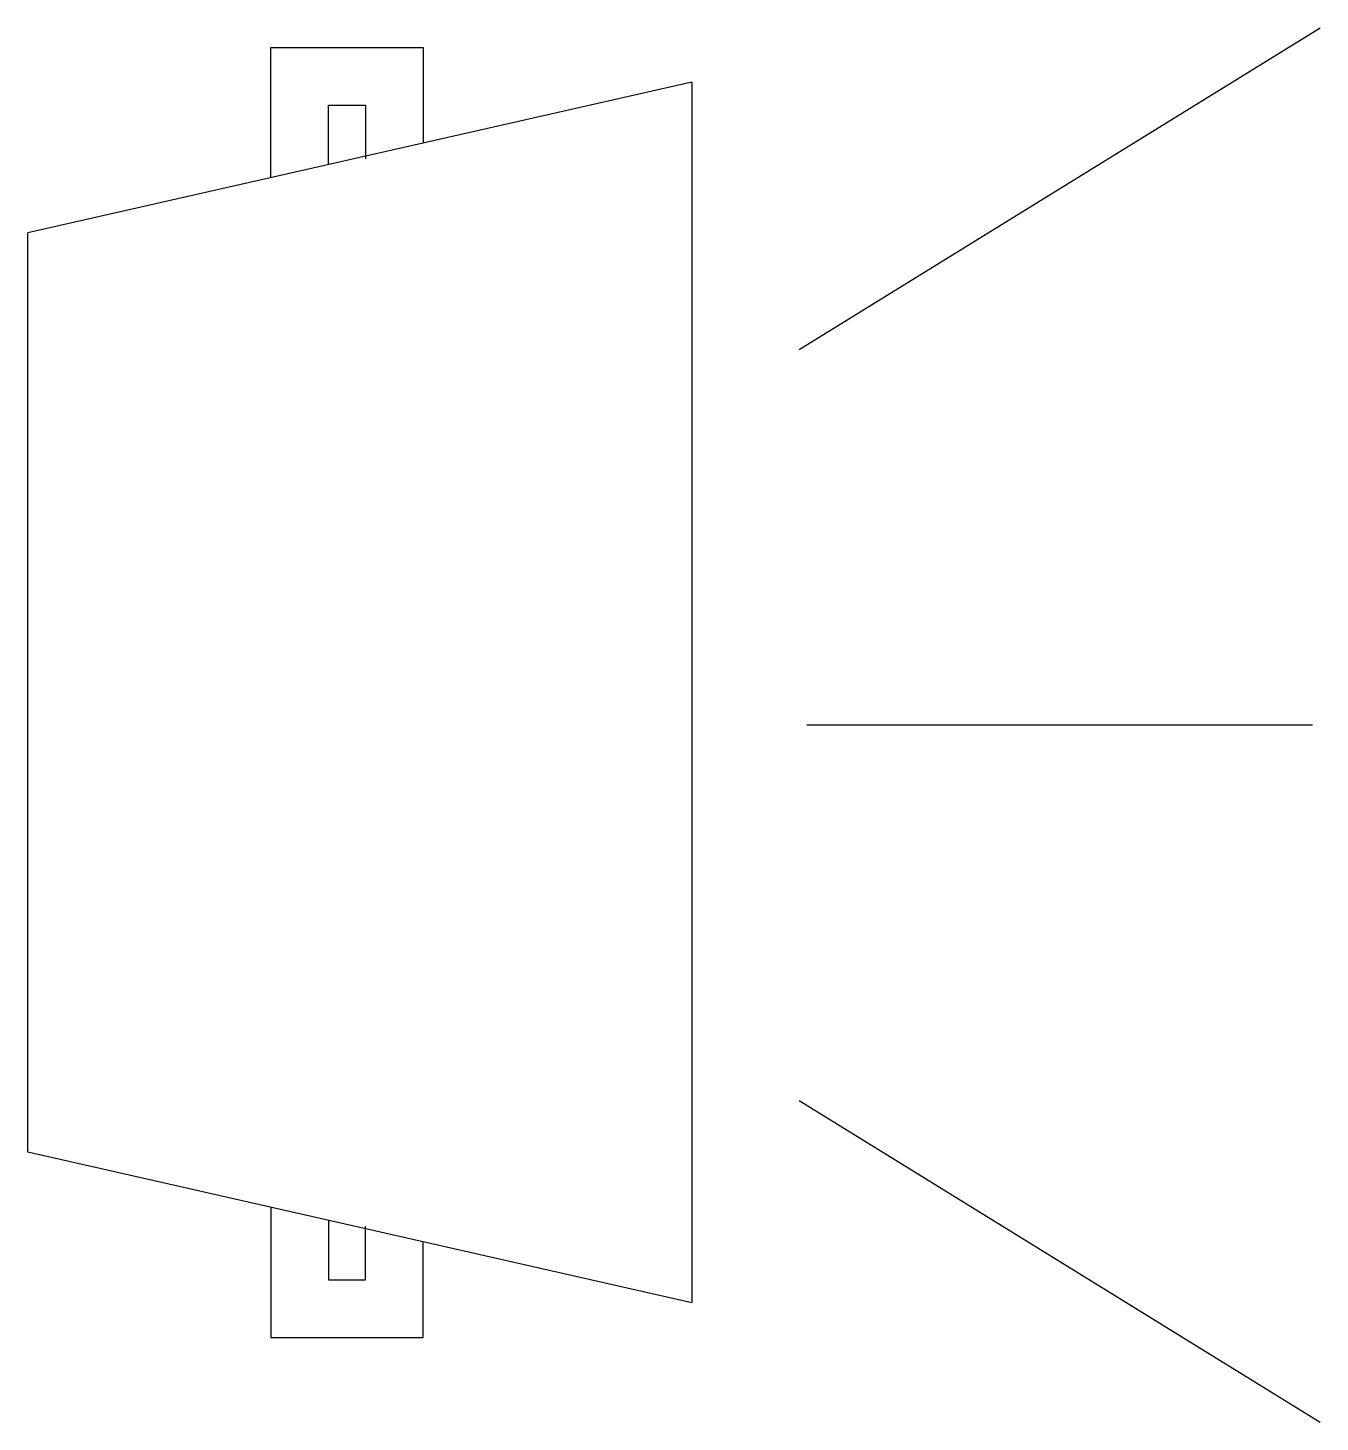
# Model space of a CAD drawing. Header units: millimetres. Extents: x -2867.857 to -2866.964, y 3715.871 to 3716.834.
import ezdxf

# ---------------------------------------------------------------- set-up
doc = ezdxf.new("R2010")
doc.units = ezdxf.units.MM
doc.header["$LTSCALE"] = 10
doc.layers.add('Ele_postes_luz', color=2, linetype='Continuous')

msp = doc.modelspace()

# ---------------------------------------------------------------- linework, layer by layer
at = {"layer": 'Ele_postes_luz', "color": 1}
for p, q in [((-2867.32416, 3716.61198), (-2866.96399, 3716.8343)), ((-2867.31886, 3716.35261), (-2866.96928, 3716.35261)), ((-2867.32416, 3716.09324), (-2866.96399, 3715.87092))]:
    msp.add_line(p, q, dxfattribs=at)
at = {"layer": 'Ele_postes_luz'}
for p, q in [((-2867.39823, 3716.79685), (-2867.8573, 3716.6926)), ((-2867.39823, 3715.95329), (-2867.8573, 3716.05753))]:
    msp.add_line(p, q, dxfattribs=at)
for points in [[(-2867.68944, 3716.73072), (-2867.68944, 3716.82081), (-2867.58393, 3716.82081), (-2867.58393, 3716.75468)], [(-2867.39823, 3716.79685), (-2867.39823, 3715.95329)], [(-2867.64944, 3716.7398), (-2867.64944, 3716.78081), (-2867.62393, 3716.78081), (-2867.62393, 3716.74382)], [(-2867.8573, 3716.05753), (-2867.8573, 3716.6926)], [(-2867.68944, 3716.01941), (-2867.68944, 3715.92932), (-2867.58393, 3715.92932), (-2867.58393, 3715.99545)], [(-2867.64944, 3716.01033), (-2867.64944, 3715.96932), (-2867.62393, 3715.96932), (-2867.62393, 3716.00631)]]:
    msp.add_lwpolyline(points, dxfattribs=at)

doc.saveas('drawing.dxf')
